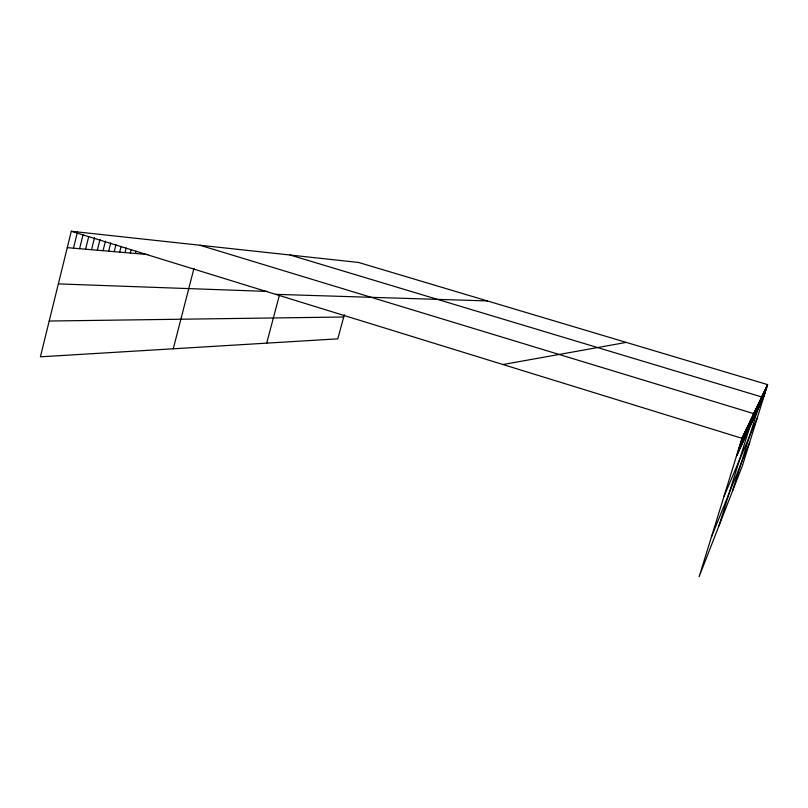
<?xml version="1.0" encoding="UTF-8"?>
<svg xmlns="http://www.w3.org/2000/svg" width="808" height="808" viewBox="0 0 808 808"><rect width="100%" height="100%" fill="white"/><g stroke="black" fill="none" stroke-linecap="round" stroke-linejoin="round"><path stroke-width="1.21" d="M767.6 384.608L741.976 438.31L699.112 576.73L742.461 465.57L767.6 384.608L358.54 262.459L71.296 231.27L40.4 356.823L337.794 338.845L344.339 314.736M73.478 248.167L77.487 231.936M79.588 248.692L83.002 234.896M85.597 249.207L88.708 236.673M91.516 249.712L94.536 237.542M97.324 250.217L100.03 239.35M103.05 250.702L105.434 241.127M108.676 251.187L110.747 242.875M114.211 251.662L115.978 244.592M119.665 252.126L121.129 246.288M125.028 252.591L126.189 247.955M130.31 253.045L131.179 249.591M135.512 253.49L136.087 251.207M173.255 348.793L193.981 268.337M266.69 343.147L279.427 295.152M737.017 454.995L742.552 437.098M737.633 453.642L743.128 435.916M738.239 452.308L743.683 434.744M738.835 451.005L744.229 433.593M739.421 449.723L744.764 432.472M739.997 448.46L745.289 431.371M740.562 447.228L745.804 430.28M741.118 446.016L746.319 429.22M741.663 444.824L746.814 428.169M742.188 443.653L747.309 427.149M742.724 442.501L747.784 426.139M743.239 441.36L748.259 425.139M743.744 440.249L748.723 424.17M744.239 439.158L749.188 423.21M744.734 438.077L750.077 421.332M745.693 435.987L750.511 420.423M746.158 434.957L750.945 419.524M746.622 433.957L751.359 418.645M747.067 432.967L751.773 417.776M747.511 431.987L752.591 416.08M748.38 430.088L752.985 415.251M748.804 429.159L753.369 414.433M718.979 525.786L754.127 412.848M750.036 426.452L754.5 412.06M750.44 425.574L754.864 411.302M750.834 424.715L755.581 409.797M751.602 423.028L755.935 409.07M751.975 422.21L756.611 407.636M752.713 420.594L756.955 406.929M753.076 419.806L757.601 405.566M753.773 418.271L758.237 404.232M754.46 416.766L758.55 403.576M754.793 416.029L759.166 402.293M755.45 414.595L759.752 401.051M756.086 413.191L760.045 400.445M756.399 412.514L760.621 399.253M757.015 411.161L761.176 398.081M732.462 491.214L761.712 396.95L290.082 255.025M758.207 408.565L762.257 395.819M758.793 407.283L762.782 394.708M759.358 406.03L763.297 393.627M759.914 404.818L763.802 392.577M760.459 403.636L764.287 391.557M760.985 402.475L764.762 390.557M761.5 401.354L765.226 389.577M761.995 400.253L765.681 388.628M762.489 399.182L766.348 387.244M763.196 397.617L766.772 386.345M763.661 396.607L767.398 385.042M711.323 537.3L749.652 442.42M723.998 496.385L757.086 418.473M736.381 456.379L764.338 395.132M502.98 364.529L626.261 342.41M49.207 321.029L343.723 316.999M275.639 294.344L487.325 300.919M58.348 283.901L267.529 291.435M67.266 247.632L148.157 254.571M199.919 245.238L753.753 413.635M71.296 231.27L741.976 438.31"/></g></svg>
